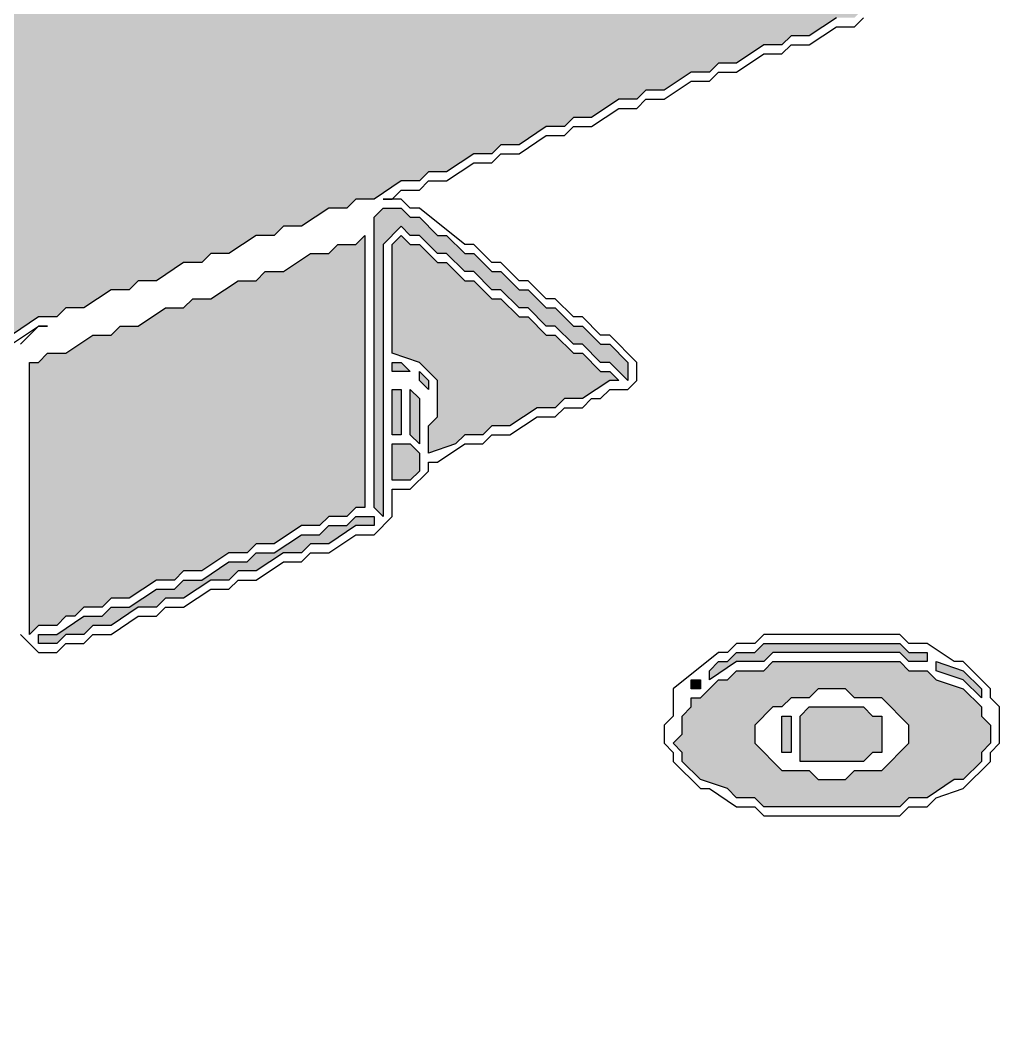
# Model space of a CAD drawing. Header units: millimetres. Extents: x 5 to 252589, y 5 to 415.
# Drawn here: x 12431.08 to 12440.08, y 284.42 to 293.81 of the extents above; entities that cross this region are included whole.
import ezdxf

# ---------------------------------------------------------------- set-up
doc = ezdxf.new("R2010")
doc.units = ezdxf.units.MM
doc.layers.add('HATCH', color=8, linetype='Continuous', lineweight=9)
doc.layers.add('OUTLINE', color=7, linetype='Continuous', lineweight=25)

msp = doc.modelspace()

# ---------------------------------------------------------------- hatches: boundary and pattern name
at = {"layer": 'HATCH', "true_color": 0xceb089}
msp.add_hatch(color=43, dxfattribs=at).paths.add_polyline_path([(12399.83333, 293.41667), (12399.91667, 293.5), (12400.08333, 293.5), (12400.33333, 293.66667), (12400.5, 293.66667), (12400.58333, 293.75), (12400.75, 293.75), (12401, 293.91667), (12401.16667, 293.91667), (12401.25, 294), (12401.41667, 294), (12401.66667, 294.16667), (12401.83333, 294.16667), (12401.91667, 294.25), (12402.08333, 294.25), (12402.33333, 294.41667), (12402.5, 294.41667), (12402.58333, 294.5), (12402.75, 294.5), (12403, 294.66667), (12403.16667, 294.66667), (12403.25, 294.75), (12403.41667, 294.75), (12403.66667, 294.91667), (12403.83333, 294.91667), (12403.91667, 295), (12404.08333, 295), (12404.33333, 295.16667), (12404.5, 295.16667), (12404.58333, 295.25), (12404.75, 295.25), (12405, 295.41667), (12405.16667, 295.41667), (12405.25, 295.5), (12405.41667, 295.5), (12405.66667, 295.66667), (12405.83333, 295.66667), (12405.91667, 295.75), (12406.08333, 295.75), (12406.33333, 295.91667), (12406.5, 295.91667), (12406.58333, 296), (12406.75, 296), (12407, 296.16667), (12407.16667, 296.16667), (12407.25, 296.25), (12407.41667, 296.25), (12407.66667, 296.41667), (12407.83333, 296.41667), (12407.91667, 296.5), (12408.08333, 296.5), (12408.33333, 296.66667), (12408.5, 296.66667), (12408.58333, 296.75), (12408.75, 296.75), (12409, 296.91667), (12409.16667, 296.91667), (12409.25, 297), (12409.41667, 297), (12409.66667, 297.16667), (12409.83333, 297.16667), (12409.91667, 297.25), (12410.08333, 297.25), (12410.33333, 297.41667), (12410.5, 297.41667), (12410.58333, 297.5), (12410.75, 297.5), (12411, 297.66667), (12411.16667, 297.66667), (12411.25, 297.75), (12411.41667, 297.75), (12411.66667, 297.91667), (12411.83333, 297.91667), (12411.91667, 298), (12412.08333, 298), (12412.33333, 298.16667), (12412.5, 298.16667), (12412.58333, 298.25), (12412.75, 298.25), (12413, 298.41667), (12413.16667, 298.41667), (12413.25, 298.5), (12413.41667, 298.5), (12413.66667, 298.66667), (12413.83333, 298.66667), (12413.91667, 298.75), (12414.08333, 298.75), (12414.33333, 298.91667), (12414.5, 298.91667), (12414.58333, 299), (12414.75, 299), (12415, 299.16667), (12415.16667, 299.16667), (12415.25, 299.25), (12415.41667, 299.25), (12415.66667, 299.41667), (12415.83333, 299.41667), (12415.91667, 299.5), (12416.08333, 299.5), (12416.33333, 299.66667), (12416.5, 299.66667), (12416.58333, 299.75), (12416.75, 299.75), (12417, 299.91667), (12417.16667, 299.91667), (12417.25, 300), (12417.41667, 300), (12417.66667, 300.16667), (12417.83333, 300.16667), (12417.91667, 300.25), (12418.08333, 300.25), (12418.33333, 300.41667), (12418.5, 300.41667), (12418.58333, 300.5), (12418.75, 300.5), (12419, 300.66667), (12419.16667, 300.66667), (12419.25, 300.75), (12419.41667, 300.75), (12419.66667, 300.91667), (12419.83333, 300.91667), (12419.91667, 301), (12420.08333, 301), (12420.33333, 301.16667), (12420.5, 301.16667), (12420.58333, 301.25), (12420.75, 301.25), (12421, 301.41667), (12421.16667, 301.41667), (12421.25, 301.5), (12421.41667, 301.5), (12421.66667, 301.66667), (12421.83333, 301.66667), (12421.91667, 301.75), (12422.08333, 301.75), (12422.33333, 301.91667), (12422.5, 301.91667), (12422.58333, 302), (12422.75, 302), (12423, 302.16667), (12423.16667, 302.16667), (12423.25, 302.25), (12423.41667, 302.25), (12423.66667, 302.41667), (12423.83333, 302.41667), (12423.91667, 302.5), (12424.08333, 302.5), (12424.33333, 302.66667), (12424.5, 302.66667), (12424.58333, 302.75), (12424.75, 302.75), (12425, 302.91667), (12425.16667, 302.91667), (12425.25, 303), (12425.41667, 303), (12425.5, 303.08333), (12425.58333, 303.08333), (12425.66667, 303.16667), (12425.83333, 303.16667), (12425.91667, 303.25), (12426, 303.25), (12426.16667, 303.08333), (12426.25, 303.08333), (12426.41667, 302.91667), (12426.5, 302.91667), (12426.66667, 302.75), (12426.75, 302.75), (12426.75, 302.66667), (12426.58333, 302.66667), (12426.33333, 302.5), (12426.16667, 302.5), (12426.08333, 302.41667), (12425.91667, 302.41667), (12425.66667, 302.25), (12425.5, 302.25), (12425.41667, 302.16667), (12425.33333, 302.16667), (12425.25, 302.08333), (12425.25, 301.91667), (12425.41667, 301.75), (12425.5, 301.75), (12425.66667, 301.58333), (12425.75, 301.58333), (12425.91667, 301.41667), (12426, 301.41667), (12426.16667, 301.25), (12426.25, 301.25), (12426.41667, 301.08333), (12426.5, 301.08333), (12426.66667, 300.91667), (12426.75, 300.91667), (12426.91667, 300.75), (12427, 300.75), (12427.16667, 300.58333), (12427.25, 300.58333), (12427.41667, 300.41667), (12427.5, 300.41667), (12427.66667, 300.25), (12427.75, 300.25), (12428.16667, 299.91667), (12428.33333, 299.91667), (12428.41667, 300), (12428.58333, 300), (12428.66667, 300.08333), (12428.83333, 300.08333), (12429.08333, 300.25), (12429.25, 300.25), (12429.33333, 300.33333), (12429.5, 300.33333), (12429.58333, 300.41667), (12429.66667, 300.41667), (12429.75, 300.5), (12430, 300.58333), (12430.16667, 300.41667), (12430.25, 300.41667), (12430.41667, 300.25), (12430.5, 300.25), (12430.66667, 300.08333), (12430.75, 300.08333), (12430.91667, 299.91667), (12431, 299.91667), (12431.16667, 299.75), (12431.25, 299.75), (12431.41667, 299.58333), (12431.5, 299.58333), (12431.66667, 299.41667), (12431.75, 299.41667), (12431.91667, 299.25), (12432, 299.25), (12432.16667, 299.08333), (12432.25, 299.08333), (12432.41667, 298.91667), (12432.5, 298.91667), (12432.66667, 298.75), (12432.75, 298.75), (12432.91667, 298.58333), (12433, 298.58333), (12433.16667, 298.41667), (12433.25, 298.41667), (12433.41667, 298.25), (12433.5, 298.25), (12433.66667, 298.08333), (12433.75, 298.08333), (12433.91667, 297.91667), (12434, 297.91667), (12434.16667, 297.75), (12434.25, 297.75), (12434.41667, 297.58333), (12434.5, 297.58333), (12434.66667, 297.41667), (12434.75, 297.41667), (12434.91667, 297.25), (12435, 297.25), (12435.16667, 297.08333), (12435.25, 297.08333), (12435.41667, 296.91667), (12435.5, 296.91667), (12435.66667, 296.75), (12435.75, 296.75), (12435.66667, 296.75), (12435.58333, 296.66667), (12435.41667, 296.66667), (12435.33333, 296.58333), (12435.16667, 296.58333), (12434.91667, 296.41667), (12434.75, 296.41667), (12434.66667, 296.33333), (12434.5, 296.33333), (12434.41667, 296.25), (12434.33333, 296.25), (12434.16667, 296.08333), (12434.16667, 296), (12434.41667, 295.75), (12434.5, 295.75), (12434.66667, 295.58333), (12434.75, 295.58333), (12434.91667, 295.41667), (12435, 295.41667), (12435.16667, 295.25), (12435.25, 295.25), (12435.41667, 295.08333), (12435.5, 295.08333), (12435.66667, 294.91667), (12435.75, 294.91667), (12435.91667, 294.75), (12436, 294.75), (12436.16667, 294.58333), (12436.25, 294.58333), (12436.41667, 294.41667), (12436.5, 294.41667), (12436.66667, 294.25), (12436.75, 294.25), (12437.16667, 293.91667), (12437.25, 294), (12437.41667, 294), (12437.66667, 294.16667), (12437.83333, 294.16667), (12437.91667, 294.25), (12438.08333, 294.25), (12438.33333, 294.41667), (12438.5, 294.41667), (12438.58333, 294.5), (12438.66667, 294.5), (12438.83333, 294.66667), (12439.58333, 294.16667), (12439.5, 294.16667), (12439.41667, 294.08333), (12439.25, 294.08333), (12439, 293.91667), (12438.83333, 293.91667), (12438.75, 293.83333), (12438.58333, 293.83333), (12438.33333, 293.66667), (12438.16667, 293.66667), (12438.08333, 293.58333), (12437.91667, 293.58333), (12437.66667, 293.41667), (12437.5, 293.41667), (12437.41667, 293.33333), (12437.25, 293.33333), (12437, 293.16667), (12436.83333, 293.16667), (12436.75, 293.08333), (12436.58333, 293.08333), (12436.33333, 292.91667), (12436.16667, 292.91667), (12436.08333, 292.83333), (12435.91667, 292.83333), (12435.66667, 292.66667), (12435.5, 292.66667), (12435.41667, 292.58333), (12435.25, 292.58333), (12435, 292.41667), (12434.83333, 292.41667), (12434.75, 292.33333), (12434.58333, 292.33333), (12434.33333, 292.16667), (12434.16667, 292.16667), (12434.08333, 292.08333), (12433.91667, 292.08333), (12433.66667, 291.91667), (12433.5, 291.91667), (12433.41667, 291.83333), (12433.25, 291.83333), (12433, 291.66667), (12432.83333, 291.66667), (12432.75, 291.58333), (12432.58333, 291.58333), (12432.33333, 291.41667), (12432.16667, 291.41667), (12432.08333, 291.33333), (12431.91667, 291.33333), (12431.66667, 291.16667), (12431.5, 291.16667), (12431.41667, 291.08333), (12431.25, 291.08333), (12431, 290.91667), (12430.83333, 290.91667), (12430.75, 290.83333), (12430.58333, 290.83333), (12430.33333, 290.66667), (12430.16667, 290.66667), (12430.08333, 290.58333), (12429.91667, 290.58333), (12429.66667, 290.41667), (12429.5, 290.41667), (12429.41667, 290.33333), (12429.25, 290.33333), (12429, 290.16667), (12428.83333, 290.16667), (12428.75, 290.08333), (12428.58333, 290.08333), (12428.33333, 289.91667), (12428.16667, 289.91667), (12428.08333, 289.83333), (12427.91667, 289.83333), (12427.66667, 289.66667), (12427.5, 289.66667), (12427.41667, 289.58333), (12427.25, 289.58333), (12427, 289.41667), (12426.83333, 289.41667), (12426.75, 289.33333), (12426.58333, 289.33333), (12426.33333, 289.16667), (12426.16667, 289.16667), (12426.08333, 289.08333), (12425.91667, 289.08333), (12425.66667, 288.91667), (12425.5, 288.91667), (12425.41667, 288.83333), (12425.25, 288.83333), (12425, 288.66667), (12424.83333, 288.66667), (12424.75, 288.58333), (12424.58333, 288.58333), (12424.33333, 288.41667), (12424.16667, 288.41667), (12424.08333, 288.33333), (12423.91667, 288.33333), (12423.66667, 288.16667), (12423.5, 288.16667), (12423.41667, 288.08333), (12423.25, 288.08333), (12423, 287.91667), (12422.83333, 287.91667), (12422.75, 287.83333), (12422.58333, 287.83333), (12422.33333, 287.66667), (12422.16667, 287.66667), (12422.08333, 287.58333), (12421.91667, 287.58333), (12421.66667, 287.41667), (12421.5, 287.41667), (12421.41667, 287.33333), (12421.25, 287.33333), (12421, 287.16667), (12420.83333, 287.16667), (12420.75, 287.08333), (12420.58333, 287.08333), (12420.33333, 286.91667), (12420.16667, 286.91667), (12420.08333, 286.83333), (12419.91667, 286.83333), (12419.66667, 286.66667), (12419.5, 286.66667), (12419.41667, 286.58333), (12419.25, 286.58333), (12419, 286.41667), (12418.83333, 286.41667), (12418.75, 286.33333), (12418.58333, 286.33333), (12418.33333, 286.16667), (12418.16667, 286.16667), (12418.08333, 286.08333), (12417.91667, 286.08333), (12417.66667, 285.91667), (12417.5, 285.91667), (12417.41667, 285.83333), (12417.25, 285.83333), (12417, 285.66667), (12416.83333, 285.66667), (12416.75, 285.58333), (12416.58333, 285.58333), (12416.33333, 285.41667), (12416.16667, 285.41667), (12416.08333, 285.33333), (12415.91667, 285.33333), (12415.66667, 285.16667), (12415.5, 285.16667), (12415.41667, 285.08333), (12415.25, 285.08333), (12415, 284.91667), (12414.83333, 284.91667), (12414.75, 284.83333), (12414.58333, 284.83333), (12414.33333, 284.66667), (12414.16667, 284.66667), (12414.08333, 284.58333), (12413.91667, 284.58333), (12413.66667, 284.41667), (12413.33333, 284.41667), (12413.16667, 284.58333), (12413.08333, 284.58333), (12412.91667, 284.75), (12412.83333, 284.75), (12412.83333, 284.83333), (12412.91667, 284.83333), (12413, 284.91667), (12413.16667, 284.91667), (12413.25, 285), (12413.41667, 285), (12413.66667, 285.16667), (12413.83333, 285.16667), (12413.91667, 285.25), (12414.08333, 285.25), (12414.16667, 285.33333), (12414.16667, 285.5), (12413.91667, 285.75), (12413.83333, 285.75), (12413.66667, 285.91667), (12413.58333, 285.91667), (12413.41667, 286.08333), (12413.33333, 286.08333), (12413.16667, 286.25), (12413.08333, 286.25), (12412.91667, 286.41667), (12412.83333, 286.41667), (12412.66667, 286.58333), (12412.58333, 286.58333), (12412.41667, 286.75), (12412.33333, 286.75), (12412.16667, 286.91667), (12412.08333, 286.91667), (12411.91667, 287.08333), (12411.83333, 287.08333), (12411.66667, 287.25), (12411.58333, 287.25), (12411.16667, 287.58333), (12410.91667, 287.41667), (12410.75, 287.41667), (12410.66667, 287.33333), (12410.5, 287.33333), (12410.25, 287.16667), (12410.08333, 287.16667), (12410, 287.08333), (12409.83333, 287.08333), (12409.58333, 286.91667), (12409.41667, 287.08333), (12409.33333, 287.08333), (12409.16667, 287.25), (12409.08333, 287.25), (12408.91667, 287.41667), (12408.83333, 287.41667), (12408.66667, 287.58333), (12408.58333, 287.58333), (12408.41667, 287.75), (12408.33333, 287.75), (12408.16667, 287.91667), (12408.08333, 287.91667), (12407.91667, 288.08333), (12407.83333, 288.08333), (12407.66667, 288.25), (12407.58333, 288.25), (12407.41667, 288.41667), (12407.33333, 288.41667), (12407.16667, 288.58333), (12407.08333, 288.58333), (12406.91667, 288.75), (12406.83333, 288.75), (12406.66667, 288.91667), (12406.58333, 288.91667), (12406.41667, 289.08333), (12406.33333, 289.08333), (12406.16667, 289.25), (12406.08333, 289.25), (12405.91667, 289.41667), (12405.83333, 289.41667), (12405.66667, 289.58333), (12405.58333, 289.58333), (12405.41667, 289.75), (12405.33333, 289.75), (12405.16667, 289.91667), (12405.08333, 289.91667), (12404.91667, 290.08333), (12404.83333, 290.08333), (12404.66667, 290.25), (12404.58333, 290.25), (12404.41667, 290.41667), (12404.33333, 290.41667), (12404.16667, 290.58333), (12404.08333, 290.58333), (12403.91667, 290.75), (12403.83333, 290.75), (12403.91667, 290.75), (12404, 290.83333), (12404.16667, 290.83333), (12404.41667, 291), (12404.58333, 291), (12404.66667, 291.08333), (12404.83333, 291.08333), (12404.91667, 291.16667), (12405.16667, 291.25), (12405.25, 291.33333), (12405.25, 291.5), (12405.16667, 291.58333), (12405.08333, 291.58333), (12404.91667, 291.75), (12404.83333, 291.75), (12404.66667, 291.91667), (12404.58333, 291.91667), (12404.41667, 292.08333), (12404.33333, 292.08333), (12404.16667, 292.25), (12404.08333, 292.25), (12403.91667, 292.41667), (12403.83333, 292.41667), (12403.66667, 292.58333), (12403.58333, 292.58333), (12403.41667, 292.75), (12403.33333, 292.75), (12403.16667, 292.91667), (12403.08333, 292.91667), (12402.91667, 293.08333), (12402.83333, 293.08333), (12402.66667, 293.25), (12402.58333, 293.25), (12402.41667, 293.41667), (12402.16667, 293.5), (12402.08333, 293.41667), (12401.91667, 293.41667), (12401.66667, 293.25), (12401.5, 293.25), (12401.41667, 293.16667), (12401.25, 293.16667), (12401.16667, 293.08333), (12401.08333, 293.08333), (12401, 293), (12400.83333, 293), (12400.75, 292.91667), (12400.58333, 292.91667), (12400.41667, 293.08333), (12400.33333, 293.08333), (12400.16667, 293.25), (12400.08333, 293.25), (12399.91667, 293.41667)])
at = {"layer": 'HATCH', "true_color": 0x46828b}
msp.add_hatch(color=137, dxfattribs=at).paths.add_polyline_path([(12434.41667, 289.25), (12434.33333, 289.33333), (12434.33333, 292), (12434.41667, 292.08333), (12434.58333, 292.08333), (12434.66667, 292), (12434.75, 292), (12434.91667, 291.83333), (12435, 291.83333), (12435.16667, 291.66667), (12435.25, 291.66667), (12435.41667, 291.5), (12435.5, 291.5), (12435.66667, 291.33333), (12435.75, 291.33333), (12435.91667, 291.16667), (12436, 291.16667), (12436.16667, 291), (12436.25, 291), (12436.41667, 290.83333), (12436.5, 290.83333), (12436.66667, 290.66667), (12436.66667, 290.5), (12436.5, 290.66667), (12436.41667, 290.66667), (12436.25, 290.83333), (12436.16667, 290.83333), (12436, 291), (12435.91667, 291), (12435.75, 291.16667), (12435.66667, 291.16667), (12435.5, 291.33333), (12435.41667, 291.33333), (12435.25, 291.5), (12435.16667, 291.5), (12435, 291.66667), (12434.91667, 291.66667), (12434.75, 291.83333), (12434.66667, 291.83333), (12434.58333, 291.91667), (12434.41667, 291.75)])
at = {"layer": 'HATCH', "true_color": 0x46858f}
msp.add_hatch(color=145, dxfattribs=at).paths.add_polyline_path([(12431.16667, 288.16667), (12431.16667, 290.66667), (12431.25, 290.66667), (12431.33333, 290.75), (12431.5, 290.75), (12431.75, 290.91667), (12431.91667, 290.91667), (12432, 291), (12432.16667, 291), (12432.41667, 291.16667), (12432.58333, 291.16667), (12432.66667, 291.25), (12432.83333, 291.25), (12433.08333, 291.41667), (12433.25, 291.41667), (12433.33333, 291.5), (12433.5, 291.5), (12433.75, 291.66667), (12433.91667, 291.66667), (12434, 291.75), (12434.16667, 291.75), (12434.25, 291.83333), (12434.25, 289.33333), (12434.16667, 289.33333), (12434.08333, 289.25), (12433.91667, 289.25), (12433.83333, 289.16667), (12433.66667, 289.16667), (12433.41667, 289), (12433.25, 289), (12433.16667, 288.91667), (12433, 288.91667), (12432.75, 288.75), (12432.58333, 288.75), (12432.5, 288.66667), (12432.33333, 288.66667), (12432.08333, 288.5), (12431.91667, 288.5), (12431.83333, 288.41667), (12431.66667, 288.41667), (12431.58333, 288.33333), (12431.5, 288.33333), (12431.41667, 288.25), (12431.25, 288.25)])
at = {"layer": 'HATCH', "true_color": 0x46909b}
for points in [[(12436.58333, 290.5), (12436.5, 290.5), (12436.25, 290.33333), (12436.08333, 290.33333), (12436, 290.25), (12435.83333, 290.25), (12435.58333, 290.08333), (12435.41667, 290.08333), (12435.33333, 290), (12435.16667, 290), (12435.08333, 289.91667), (12434.83333, 289.83333), (12434.83333, 290.08333), (12434.91667, 290.16667), (12434.91667, 290.5), (12434.75, 290.66667), (12434.5, 290.75), (12434.5, 291.75), (12434.58333, 291.83333), (12434.66667, 291.75), (12434.75, 291.75), (12434.91667, 291.58333), (12435, 291.58333), (12435.16667, 291.41667), (12435.25, 291.41667), (12435.41667, 291.25), (12435.5, 291.25), (12435.66667, 291.08333), (12435.75, 291.08333), (12435.91667, 290.91667), (12436, 290.91667), (12436.16667, 290.75), (12436.25, 290.75), (12436.41667, 290.58333), (12436.5, 290.58333)], [(12431.25, 288.08333), (12431.25, 288.16667), (12431.41667, 288.16667), (12431.66667, 288.33333), (12431.83333, 288.33333), (12431.91667, 288.41667), (12432.08333, 288.41667), (12432.33333, 288.58333), (12432.5, 288.58333), (12432.58333, 288.66667), (12432.75, 288.66667), (12433, 288.83333), (12433.16667, 288.83333), (12433.25, 288.91667), (12433.41667, 288.91667), (12433.66667, 289.08333), (12433.83333, 289.08333), (12433.91667, 289.16667), (12434.08333, 289.16667), (12434.16667, 289.25), (12434.33333, 289.25), (12434.33333, 289.16667), (12434.16667, 289.16667), (12433.91667, 289), (12433.75, 289), (12433.66667, 288.91667), (12433.5, 288.91667), (12433.25, 288.75), (12433.08333, 288.75), (12433, 288.66667), (12432.83333, 288.66667), (12432.58333, 288.5), (12432.41667, 288.5), (12432.33333, 288.41667), (12432.16667, 288.41667), (12431.91667, 288.25), (12431.75, 288.25), (12431.66667, 288.16667), (12431.5, 288.16667), (12431.41667, 288.08333)]]:
    msp.add_hatch(color=135, dxfattribs=at).paths.add_polyline_path(points)
at = {"layer": 'HATCH', "true_color": 0xabb0b4}
for points in [[(12434.5, 290.66667), (12434.58333, 290.66667), (12434.66667, 290.58333), (12434.5, 290.58333)], [(12434.5, 290), (12434.5, 290.41667), (12434.58333, 290.41667), (12434.58333, 290)], [(12438.25, 287), (12438.25, 287.41667), (12438.33333, 287.5), (12438.83333, 287.5), (12438.91667, 287.41667), (12439, 287.41667), (12439, 287.08333), (12438.91667, 287.08333), (12438.83333, 287)]]:
    msp.add_hatch(color=253, dxfattribs=at).paths.add_polyline_path(points)
at = {"layer": 'HATCH', "true_color": 0xa6abaf}
for points in [[(12434.83333, 290.41667), (12434.75, 290.5), (12434.75, 290.58333), (12434.83333, 290.5)], [(12434.75, 289.91667), (12434.66667, 290), (12434.66667, 290.41667), (12434.75, 290.33333)], [(12438.08333, 287.08333), (12438.08333, 287.41667), (12438.16667, 287.41667), (12438.16667, 287.08333)]]:
    msp.add_hatch(color=253, dxfattribs=at).paths.add_polyline_path(points)
at = {"layer": 'HATCH', "true_color": 0xb9bfc3}
msp.add_hatch(color=9, dxfattribs=at).paths.add_polyline_path([(12434.5, 289.58333), (12434.5, 289.91667), (12434.66667, 289.91667), (12434.75, 289.83333), (12434.75, 289.66667), (12434.66667, 289.58333)])
at = {"layer": 'HATCH', "true_color": 0xbfa37e}
msp.add_hatch(color=33, dxfattribs=at).paths.add_polyline_path([(12437.41667, 287.75), (12437.41667, 287.83333), (12437.5, 287.91667), (12437.58333, 287.91667), (12437.66667, 288), (12437.83333, 288), (12437.91667, 288.08333), (12439.16667, 288.08333), (12439.25, 288), (12439.41667, 288), (12439.41667, 287.91667), (12439.25, 287.91667), (12439.16667, 288), (12438, 288), (12437.91667, 287.91667), (12437.66667, 287.91667)])
at = {"layer": 'HATCH', "true_color": 0xceb089}
h = msp.add_hatch(color=43, dxfattribs=at)
h.paths.add_polyline_path([(12437.08333, 287.16667), (12437.16667, 287.25), (12437.16667, 287.41667), (12437.25, 287.5), (12437.25, 287.58333), (12437.33333, 287.58333), (12437.5, 287.75), (12437.58333, 287.75), (12437.66667, 287.83333), (12437.91667, 287.83333), (12438, 287.91667), (12439.16667, 287.91667), (12439.25, 287.83333), (12439.41667, 287.83333), (12439.5, 287.75), (12439.75, 287.66667), (12439.91667, 287.5), (12439.91667, 287.41667), (12440, 287.33333), (12440, 287.16667), (12439.91667, 287.08333), (12439.91667, 287), (12439.75, 286.83333), (12439.66667, 286.83333), (12439.41667, 286.66667), (12439.25, 286.66667), (12439.16667, 286.58333), (12437.91667, 286.58333), (12437.83333, 286.66667), (12437.66667, 286.66667), (12437.58333, 286.75), (12437.33333, 286.83333), (12437.16667, 287), (12437.16667, 287.08333)])
h.paths.add_polyline_path([(12437.83333, 287.16667), (12438.08333, 286.91667), (12438.33333, 286.91667), (12438.41667, 286.83333), (12438.66667, 286.83333), (12438.75, 286.91667), (12439, 286.91667), (12439.25, 287.16667), (12439.25, 287.33333), (12439, 287.58333), (12438.75, 287.58333), (12438.66667, 287.66667), (12438.41667, 287.66667), (12438.33333, 287.58333), (12438.16667, 287.58333), (12438.08333, 287.5), (12438, 287.5), (12437.83333, 287.33333)], flags=0)
at = {"layer": 'HATCH', "true_color": 0xb99e7b}
for points in [[(12439.91667, 287.58333), (12439.75, 287.75), (12439.5, 287.83333), (12439.5, 287.91667), (12439.75, 287.83333), (12439.91667, 287.66667)], [(12437.25, 287.66667), (12437.25, 287.75), (12437.33333, 287.75), (12437.33333, 287.66667)]]:
    msp.add_hatch(color=33, dxfattribs=at).paths.add_polyline_path(points)

# ---------------------------------------------------------------- linework, layer by layer
at = {"layer": 'OUTLINE', "color": 139, "true_color": 0x42544a}
for points in [[(12438.58333, 293.83333), (12438.33333, 293.66667), (12438.16667, 293.66667), (12438.08333, 293.58333), (12437.91667, 293.58333), (12437.66667, 293.41667), (12437.5, 293.41667), (12437.41667, 293.33333), (12437.25, 293.33333), (12437, 293.16667), (12436.83333, 293.16667), (12436.75, 293.08333), (12436.58333, 293.08333), (12436.33333, 292.91667), (12436.16667, 292.91667), (12436.08333, 292.83333), (12435.91667, 292.83333), (12435.66667, 292.66667), (12435.5, 292.66667), (12435.41667, 292.58333), (12435.25, 292.58333), (12435, 292.41667), (12434.83333, 292.41667), (12434.75, 292.33333), (12434.58333, 292.33333), (12434.33333, 292.16667), (12434.16667, 292.16667), (12434.08333, 292.08333), (12433.91667, 292.08333), (12433.66667, 291.91667), (12433.5, 291.91667), (12433.41667, 291.83333), (12433.25, 291.83333), (12433, 291.66667), (12432.83333, 291.66667), (12432.75, 291.58333), (12432.58333, 291.58333), (12432.33333, 291.41667), (12432.16667, 291.41667), (12432.08333, 291.33333), (12431.91667, 291.33333), (12431.66667, 291.16667), (12431.5, 291.16667), (12431.41667, 291.08333), (12431.25, 291.08333), (12431, 290.91667)], [(12431.08333, 288.16667), (12431.25, 288), (12431.41667, 288), (12431.5, 288.08333), (12431.66667, 288.08333), (12431.75, 288.16667), (12431.91667, 288.16667), (12432.16667, 288.33333), (12432.33333, 288.33333), (12432.41667, 288.41667), (12432.58333, 288.41667), (12432.83333, 288.58333), (12433, 288.58333), (12433.08333, 288.66667), (12433.25, 288.66667), (12433.5, 288.83333), (12433.66667, 288.83333), (12433.75, 288.91667), (12433.91667, 288.91667), (12434.16667, 289.08333), (12434.33333, 289.08333), (12434.5, 289.25), (12434.5, 289.5), (12434.66667, 289.5), (12434.83333, 289.66667), (12434.83333, 289.75), (12434.91667, 289.75), (12435.16667, 289.91667), (12435.33333, 289.91667), (12435.41667, 290), (12435.58333, 290), (12435.83333, 290.16667), (12436, 290.16667), (12436.08333, 290.25), (12436.25, 290.25), (12436.33333, 290.33333), (12436.41667, 290.33333), (12436.5, 290.41667), (12436.66667, 290.41667), (12436.75, 290.5), (12436.75, 290.66667), (12436.5, 290.91667), (12436.41667, 290.91667), (12436.25, 291.08333), (12436.16667, 291.08333), (12436, 291.25), (12435.91667, 291.25), (12435.75, 291.41667), (12435.66667, 291.41667), (12435.5, 291.58333), (12435.41667, 291.58333), (12435.25, 291.75), (12435.16667, 291.75), (12434.75, 292.08333), (12434.66667, 292.08333), (12434.58333, 292.16667), (12434.41667, 292.16667), (12434.5, 292.16667), (12434.58333, 292.25), (12434.75, 292.25), (12434.83333, 292.33333), (12435, 292.33333), (12435.25, 292.5), (12435.41667, 292.5), (12435.5, 292.58333), (12435.66667, 292.58333), (12435.91667, 292.75), (12436.08333, 292.75), (12436.16667, 292.83333), (12436.33333, 292.83333), (12436.58333, 293), (12436.75, 293), (12436.83333, 293.08333), (12437, 293.08333), (12437.25, 293.25), (12437.41667, 293.25), (12437.5, 293.33333), (12437.66667, 293.33333), (12437.91667, 293.5), (12438.08333, 293.5), (12438.16667, 293.58333), (12438.33333, 293.58333), (12438.58333, 293.75), (12438.75, 293.75), (12438.83333, 293.83333)], [(12431, 290.83333), (12431.25, 291), (12431.33333, 291), (12431.25, 291), (12431.08333, 290.83333)]]:
    msp.add_lwpolyline(points, dxfattribs=at)
for points in [[(12434.41667, 289.25), (12434.33333, 289.33333), (12434.33333, 292), (12434.41667, 292.08333), (12434.58333, 292.08333), (12434.66667, 292), (12434.75, 292), (12434.91667, 291.83333), (12435, 291.83333), (12435.16667, 291.66667), (12435.25, 291.66667), (12435.41667, 291.5), (12435.5, 291.5), (12435.66667, 291.33333), (12435.75, 291.33333), (12435.91667, 291.16667), (12436, 291.16667), (12436.16667, 291), (12436.25, 291), (12436.41667, 290.83333), (12436.5, 290.83333), (12436.66667, 290.66667), (12436.66667, 290.5), (12436.5, 290.66667), (12436.41667, 290.66667), (12436.25, 290.83333), (12436.16667, 290.83333), (12436, 291), (12435.91667, 291), (12435.75, 291.16667), (12435.66667, 291.16667), (12435.5, 291.33333), (12435.41667, 291.33333), (12435.25, 291.5), (12435.16667, 291.5), (12435, 291.66667), (12434.91667, 291.66667), (12434.75, 291.83333), (12434.66667, 291.83333), (12434.58333, 291.91667), (12434.41667, 291.75)], [(12431.16667, 288.16667), (12431.16667, 290.66667), (12431.25, 290.66667), (12431.33333, 290.75), (12431.5, 290.75), (12431.75, 290.91667), (12431.91667, 290.91667), (12432, 291), (12432.16667, 291), (12432.41667, 291.16667), (12432.58333, 291.16667), (12432.66667, 291.25), (12432.83333, 291.25), (12433.08333, 291.41667), (12433.25, 291.41667), (12433.33333, 291.5), (12433.5, 291.5), (12433.75, 291.66667), (12433.91667, 291.66667), (12434, 291.75), (12434.16667, 291.75), (12434.25, 291.83333), (12434.25, 289.33333), (12434.16667, 289.33333), (12434.08333, 289.25), (12433.91667, 289.25), (12433.83333, 289.16667), (12433.66667, 289.16667), (12433.41667, 289), (12433.25, 289), (12433.16667, 288.91667), (12433, 288.91667), (12432.75, 288.75), (12432.58333, 288.75), (12432.5, 288.66667), (12432.33333, 288.66667), (12432.08333, 288.5), (12431.91667, 288.5), (12431.83333, 288.41667), (12431.66667, 288.41667), (12431.58333, 288.33333), (12431.5, 288.33333), (12431.41667, 288.25), (12431.25, 288.25)], [(12436.58333, 290.5), (12436.5, 290.5), (12436.25, 290.33333), (12436.08333, 290.33333), (12436, 290.25), (12435.83333, 290.25), (12435.58333, 290.08333), (12435.41667, 290.08333), (12435.33333, 290), (12435.16667, 290), (12435.08333, 289.91667), (12434.83333, 289.83333), (12434.83333, 290.08333), (12434.91667, 290.16667), (12434.91667, 290.5), (12434.75, 290.66667), (12434.5, 290.75), (12434.5, 291.75), (12434.58333, 291.83333), (12434.66667, 291.75), (12434.75, 291.75), (12434.91667, 291.58333), (12435, 291.58333), (12435.16667, 291.41667), (12435.25, 291.41667), (12435.41667, 291.25), (12435.5, 291.25), (12435.66667, 291.08333), (12435.75, 291.08333), (12435.91667, 290.91667), (12436, 290.91667), (12436.16667, 290.75), (12436.25, 290.75), (12436.41667, 290.58333), (12436.5, 290.58333)], [(12434.5, 290.66667), (12434.58333, 290.66667), (12434.66667, 290.58333), (12434.5, 290.58333)], [(12434.83333, 290.41667), (12434.75, 290.5), (12434.75, 290.58333), (12434.83333, 290.5)], [(12434.5, 290), (12434.5, 290.41667), (12434.58333, 290.41667), (12434.58333, 290)], [(12434.75, 289.91667), (12434.66667, 290), (12434.66667, 290.41667), (12434.75, 290.33333)], [(12434.5, 289.58333), (12434.5, 289.91667), (12434.66667, 289.91667), (12434.75, 289.83333), (12434.75, 289.66667), (12434.66667, 289.58333)], [(12431.25, 288.08333), (12431.25, 288.16667), (12431.41667, 288.16667), (12431.66667, 288.33333), (12431.83333, 288.33333), (12431.91667, 288.41667), (12432.08333, 288.41667), (12432.33333, 288.58333), (12432.5, 288.58333), (12432.58333, 288.66667), (12432.75, 288.66667), (12433, 288.83333), (12433.16667, 288.83333), (12433.25, 288.91667), (12433.41667, 288.91667), (12433.66667, 289.08333), (12433.83333, 289.08333), (12433.91667, 289.16667), (12434.08333, 289.16667), (12434.16667, 289.25), (12434.33333, 289.25), (12434.33333, 289.16667), (12434.16667, 289.16667), (12433.91667, 289), (12433.75, 289), (12433.66667, 288.91667), (12433.5, 288.91667), (12433.25, 288.75), (12433.08333, 288.75), (12433, 288.66667), (12432.83333, 288.66667), (12432.58333, 288.5), (12432.41667, 288.5), (12432.33333, 288.41667), (12432.16667, 288.41667), (12431.91667, 288.25), (12431.75, 288.25), (12431.66667, 288.16667), (12431.5, 288.16667), (12431.41667, 288.08333)], [(12437, 287.16667), (12437.08333, 287.08333), (12437.08333, 287), (12437.33333, 286.75), (12437.41667, 286.75), (12437.66667, 286.58333), (12437.83333, 286.58333), (12437.91667, 286.5), (12439.16667, 286.5), (12439.25, 286.58333), (12439.41667, 286.58333), (12439.5, 286.66667), (12439.75, 286.75), (12440, 287), (12440, 287.08333), (12440.08333, 287.16667), (12440.08333, 287.5), (12440, 287.58333), (12440, 287.66667), (12439.75, 287.91667), (12439.66667, 287.91667), (12439.41667, 288.08333), (12439.25, 288.08333), (12439.16667, 288.16667), (12437.91667, 288.16667), (12437.83333, 288.08333), (12437.66667, 288.08333), (12437.58333, 288), (12437.5, 288), (12437.08333, 287.66667), (12437.08333, 287.41667), (12437, 287.33333)], [(12437.41667, 287.75), (12437.41667, 287.83333), (12437.5, 287.91667), (12437.58333, 287.91667), (12437.66667, 288), (12437.83333, 288), (12437.91667, 288.08333), (12439.16667, 288.08333), (12439.25, 288), (12439.41667, 288), (12439.41667, 287.91667), (12439.25, 287.91667), (12439.16667, 288), (12438, 288), (12437.91667, 287.91667), (12437.66667, 287.91667)], [(12437.08333, 287.16667), (12437.16667, 287.25), (12437.16667, 287.41667), (12437.25, 287.5), (12437.25, 287.58333), (12437.33333, 287.58333), (12437.5, 287.75), (12437.58333, 287.75), (12437.66667, 287.83333), (12437.91667, 287.83333), (12438, 287.91667), (12439.16667, 287.91667), (12439.25, 287.83333), (12439.41667, 287.83333), (12439.5, 287.75), (12439.75, 287.66667), (12439.91667, 287.5), (12439.91667, 287.41667), (12440, 287.33333), (12440, 287.16667), (12439.91667, 287.08333), (12439.91667, 287), (12439.75, 286.83333), (12439.66667, 286.83333), (12439.41667, 286.66667), (12439.25, 286.66667), (12439.16667, 286.58333), (12437.91667, 286.58333), (12437.83333, 286.66667), (12437.66667, 286.66667), (12437.58333, 286.75), (12437.33333, 286.83333), (12437.16667, 287), (12437.16667, 287.08333)], [(12439.91667, 287.58333), (12439.75, 287.75), (12439.5, 287.83333), (12439.5, 287.91667), (12439.75, 287.83333), (12439.91667, 287.66667)], [(12437.25, 287.66667), (12437.25, 287.75), (12437.33333, 287.75), (12437.33333, 287.66667)], [(12437.83333, 287.16667), (12438.08333, 286.91667), (12438.33333, 286.91667), (12438.41667, 286.83333), (12438.66667, 286.83333), (12438.75, 286.91667), (12439, 286.91667), (12439.25, 287.16667), (12439.25, 287.33333), (12439, 287.58333), (12438.75, 287.58333), (12438.66667, 287.66667), (12438.41667, 287.66667), (12438.33333, 287.58333), (12438.16667, 287.58333), (12438.08333, 287.5), (12438, 287.5), (12437.83333, 287.33333)], [(12438.25, 287), (12438.25, 287.41667), (12438.33333, 287.5), (12438.83333, 287.5), (12438.91667, 287.41667), (12439, 287.41667), (12439, 287.08333), (12438.91667, 287.08333), (12438.83333, 287)], [(12438.08333, 287.08333), (12438.08333, 287.41667), (12438.16667, 287.41667), (12438.16667, 287.08333)]]:
    msp.add_lwpolyline(points, close=True, dxfattribs=at)

doc.saveas('drawing.dxf')
